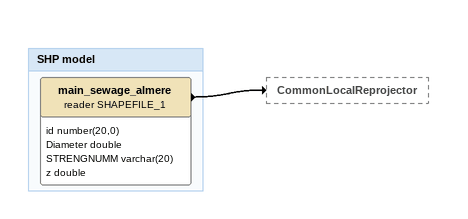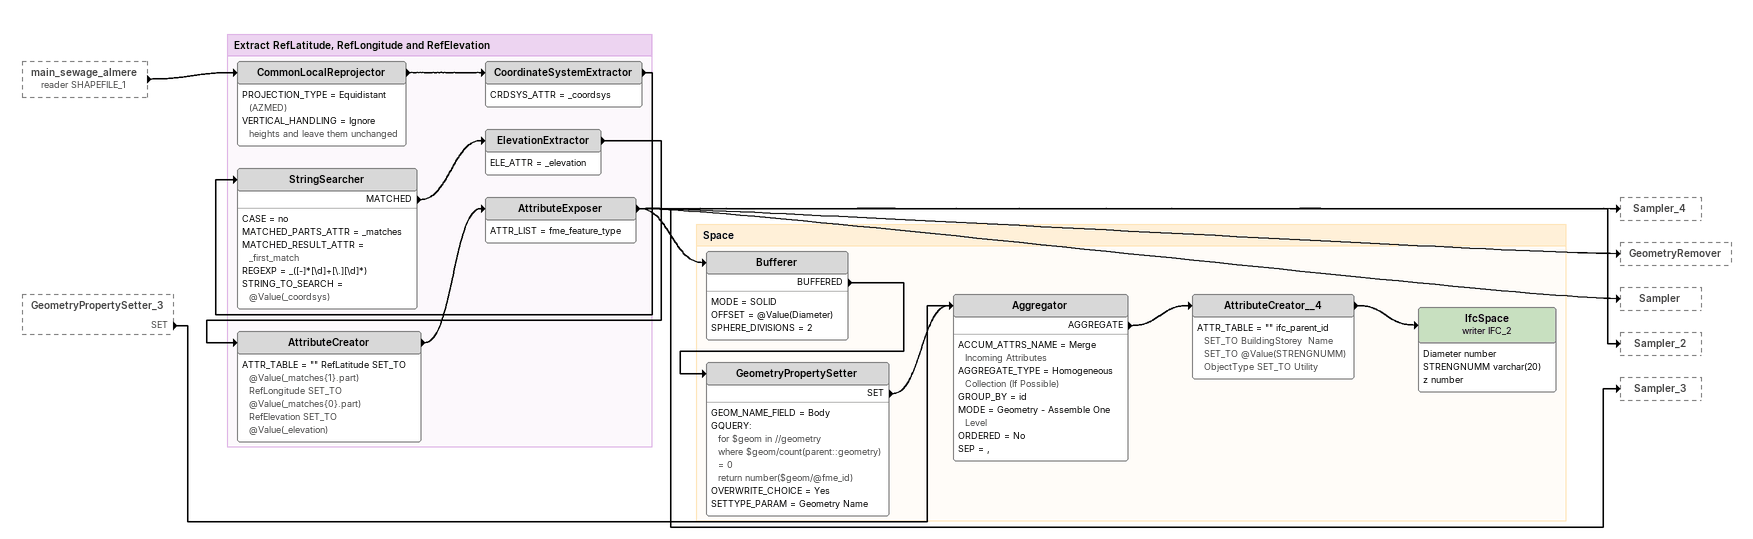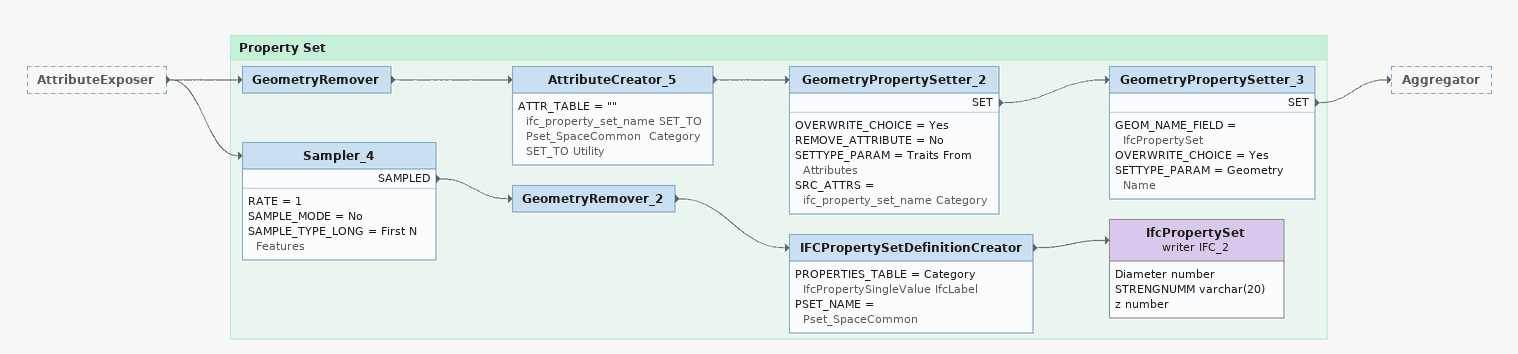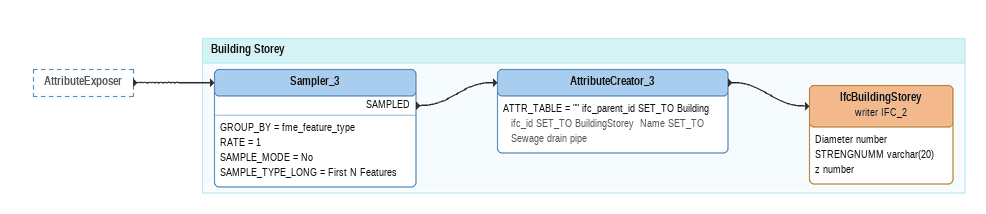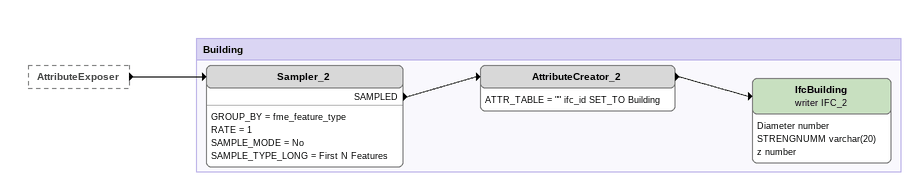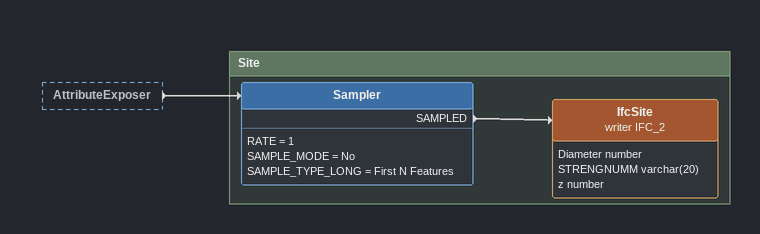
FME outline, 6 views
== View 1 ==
Bookmark: SHP model
main_sewage_almere (reader SHAPEFILE_1)
    attributes: id number(20,0), Diameter double, STRENGNUMM varchar(20), z double
    -> CommonLocalReprojector

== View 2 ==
main_sewage_almere (reader SHAPEFILE_1) [outside]
    -> CommonLocalReprojector
GeometryPropertySetter_3 [outside]
    SET -> Aggregator

Bookmark: Extract RefLatitude, RefLongitude and RefElevation
CommonLocalReprojector
    PROJECTION_TYPE = Equidistant (AZMED)
    VERTICAL_HANDLING = Ignore heights and leave them unchanged
    -> CoordinateSystemExtractor
CoordinateSystemExtractor
    CRDSYS_ATTR = _coordsys
    -> StringSearcher
StringSearcher
    CASE = no
    MATCHED_PARTS_ATTR = _matches
    MATCHED_RESULT_ATTR = _first_match
    REGEXP = _([-]*[\d]+[\.][\d]*)
    STRING_TO_SEARCH = @Value(_coordsys)
    MATCHED -> ElevationExtractor
ElevationExtractor
    ELE_ATTR = _elevation
    -> AttributeCreator
AttributeCreator
    ATTR_TABLE = "" RefLatitude SET_TO @Value(_matches{1}.part)  RefLongitude SET_TO @Value(_matches{0}.part)  RefElevation SET_TO @Value(_elevation)
    -> AttributeExposer
AttributeExposer
    ATTR_LIST = fme_feature_type
    -> Bufferer
    -> Sampler_4
    -> GeometryRemover
    -> Sampler
    -> Sampler_2
    -> Sampler_3

Bookmark: Space
Bufferer
    MODE = SOLID
    OFFSET = @Value(Diameter)
    SPHERE_DIVISIONS = 2
    BUFFERED -> GeometryPropertySetter
GeometryPropertySetter
    GEOM_NAME_FIELD = Body
    GQUERY:
      for $geom in //geometry
      where $geom/count(parent::geometry) = 0
      return number($geom/@fme_id)
    OVERWRITE_CHOICE = Yes
    SETTYPE_PARAM = Geometry Name
    SET -> Aggregator
Aggregator
    ACCUM_ATTRS_NAME = Merge Incoming Attributes
    AGGREGATE_TYPE = Homogeneous Collection (If Possible)
    GROUP_BY = id
    MODE = Geometry - Assemble One Level
    ORDERED = No
    SEP = ,
    AGGREGATE -> AttributeCreator__4
AttributeCreator__4
    ATTR_TABLE = "" ifc_parent_id SET_TO BuildingStorey  Name SET_TO @Value(STRENGNUMM)  ObjectType SET_TO Utility
    -> IfcSpace (writer IFC_2)
IfcSpace (writer IFC_2)
    attributes: Diameter number, STRENGNUMM varchar(20), z number

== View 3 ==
AttributeExposer [outside]
    -> Sampler_4
    -> GeometryRemover

Bookmark: Property Set
GeometryRemover
    -> AttributeCreator_5
AttributeCreator_5
    ATTR_TABLE = "" ifc_property_set_name SET_TO Pset_SpaceCommon  Category SET_TO Utility
    -> GeometryPropertySetter_2
GeometryPropertySetter_2
    OVERWRITE_CHOICE = Yes
    REMOVE_ATTRIBUTE = No
    SETTYPE_PARAM = Traits From Attributes
    SRC_ATTRS = ifc_property_set_name Category
    SET -> GeometryPropertySetter_3
GeometryPropertySetter_3
    GEOM_NAME_FIELD = IfcPropertySet
    OVERWRITE_CHOICE = Yes
    SETTYPE_PARAM = Geometry Name
    SET -> Aggregator
Sampler_4
    RATE = 1
    SAMPLE_MODE = No
    SAMPLE_TYPE_LONG = First N Features
    SAMPLED -> GeometryRemover_2
GeometryRemover_2
    -> IFCPropertySetDefinitionCreator
IFCPropertySetDefinitionCreator
    PROPERTIES_TABLE = Category IfcPropertySingleValue IfcLabel
    PSET_NAME = Pset_SpaceCommon
    -> IfcPropertySet (writer IFC_2)
IfcPropertySet (writer IFC_2)
    attributes: Diameter number, STRENGNUMM varchar(20), z number

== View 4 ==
AttributeExposer [outside]
    -> Sampler_3

Bookmark: Building Storey
Sampler_3
    GROUP_BY = fme_feature_type
    RATE = 1
    SAMPLE_MODE = No
    SAMPLE_TYPE_LONG = First N Features
    SAMPLED -> AttributeCreator_3
AttributeCreator_3
    ATTR_TABLE = "" ifc_parent_id SET_TO Building  ifc_id SET_TO BuildingStorey  Name SET_TO Sewage drain pipe
    -> IfcBuildingStorey (writer IFC_2)
IfcBuildingStorey (writer IFC_2)
    attributes: Diameter number, STRENGNUMM varchar(20), z number

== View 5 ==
AttributeExposer [outside]
    -> Sampler_2

Bookmark: Building
Sampler_2
    GROUP_BY = fme_feature_type
    RATE = 1
    SAMPLE_MODE = No
    SAMPLE_TYPE_LONG = First N Features
    SAMPLED -> AttributeCreator_2
AttributeCreator_2
    ATTR_TABLE = "" ifc_id SET_TO Building
    -> IfcBuilding (writer IFC_2)
IfcBuilding (writer IFC_2)
    attributes: Diameter number, STRENGNUMM varchar(20), z number

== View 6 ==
AttributeExposer [outside]
    -> Sampler

Bookmark: Site
Sampler
    RATE = 1
    SAMPLE_MODE = No
    SAMPLE_TYPE_LONG = First N Features
    SAMPLED -> IfcSite (writer IFC_2)
IfcSite (writer IFC_2)
    attributes: Diameter number, STRENGNUMM varchar(20), z number
